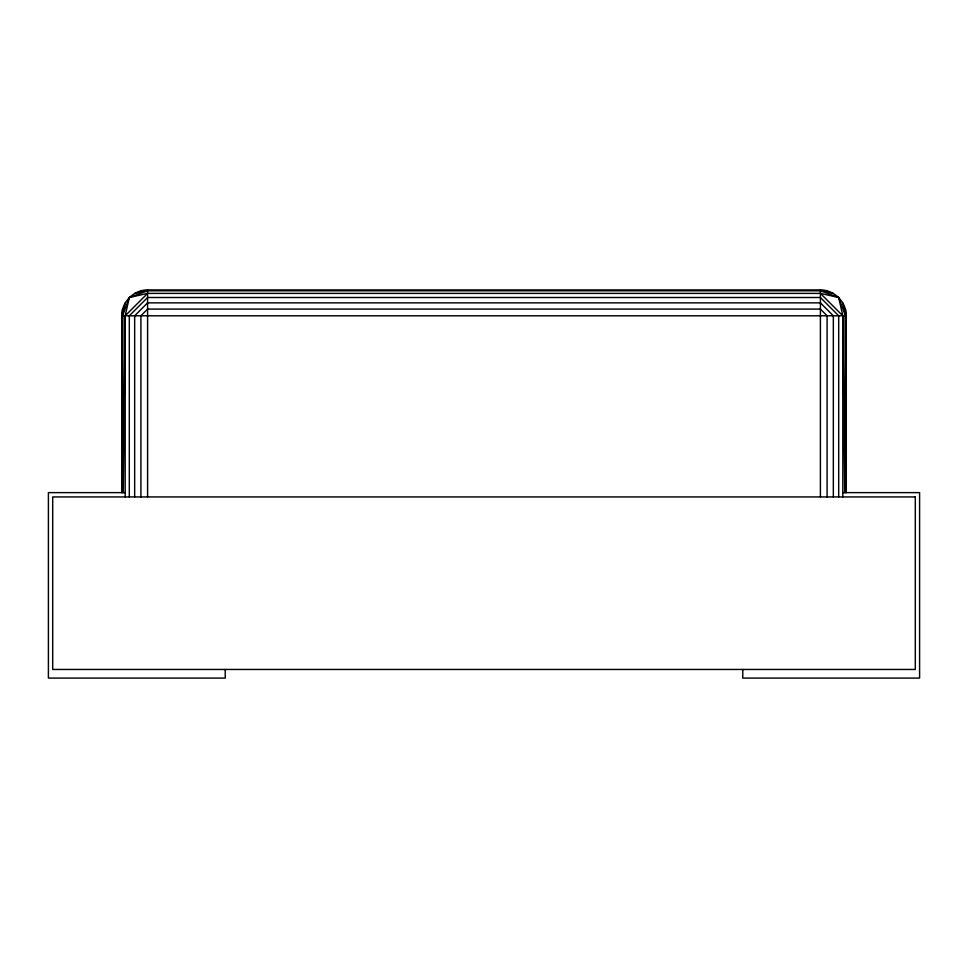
<?xml version="1.0" encoding="UTF-8"?>
<svg xmlns="http://www.w3.org/2000/svg" width="968" height="968" viewBox="0 0 968 968"><rect width="100%" height="100%" fill="white"/><g stroke="black" fill="none" stroke-linecap="round" stroke-linejoin="round"><path stroke-width="1.45" d="M122.597 309.094L122.113 492.627L121.714 315.798C121.629 301.943 133.741 289.831 147.596 289.916L820.404 289.916C834.259 289.831 846.371 301.943 846.286 315.798L846.286 492.627M845.403 309.094L844.725 492.627L842.813 315.798L838.699 297.503L820.404 290.799L833.339 293.389M134.661 293.389L147.596 290.799L129.301 297.503L125.187 315.798L123.275 492.627L122.597 315.798L125.187 302.863M122.597 315.798L129.301 297.503L147.596 293.389L820.404 293.389L838.699 297.503L845.403 315.798L845.887 492.627L846.286 315.798L121.714 315.798L121.714 492.627M147.596 293.389L125.187 315.798L125.187 496.935M140.905 290.799L827.095 290.799M125.187 492.627L48.4 492.627L48.4 678.084L225.229 678.084L225.229 669.457M842.813 492.627L919.6 492.627L919.6 678.084L742.771 678.084L742.771 669.457M820.404 293.389L842.813 315.798L842.813 496.935M842.813 302.863L845.403 315.798M838.699 496.935L838.699 315.798L820.404 297.503L147.596 297.503L129.301 315.798L129.301 496.935M833.339 496.935L833.339 315.798L820.404 302.863L147.596 302.863L134.661 315.798L134.661 496.935M827.095 496.935L827.095 315.798L820.404 309.094L147.596 309.094L140.905 315.798L140.905 496.935M820.404 289.916L820.404 496.935M147.596 289.916L147.596 496.935M915.292 496.935L52.708 496.935L52.708 669.457L915.292 669.457L915.292 496.935"/></g></svg>
